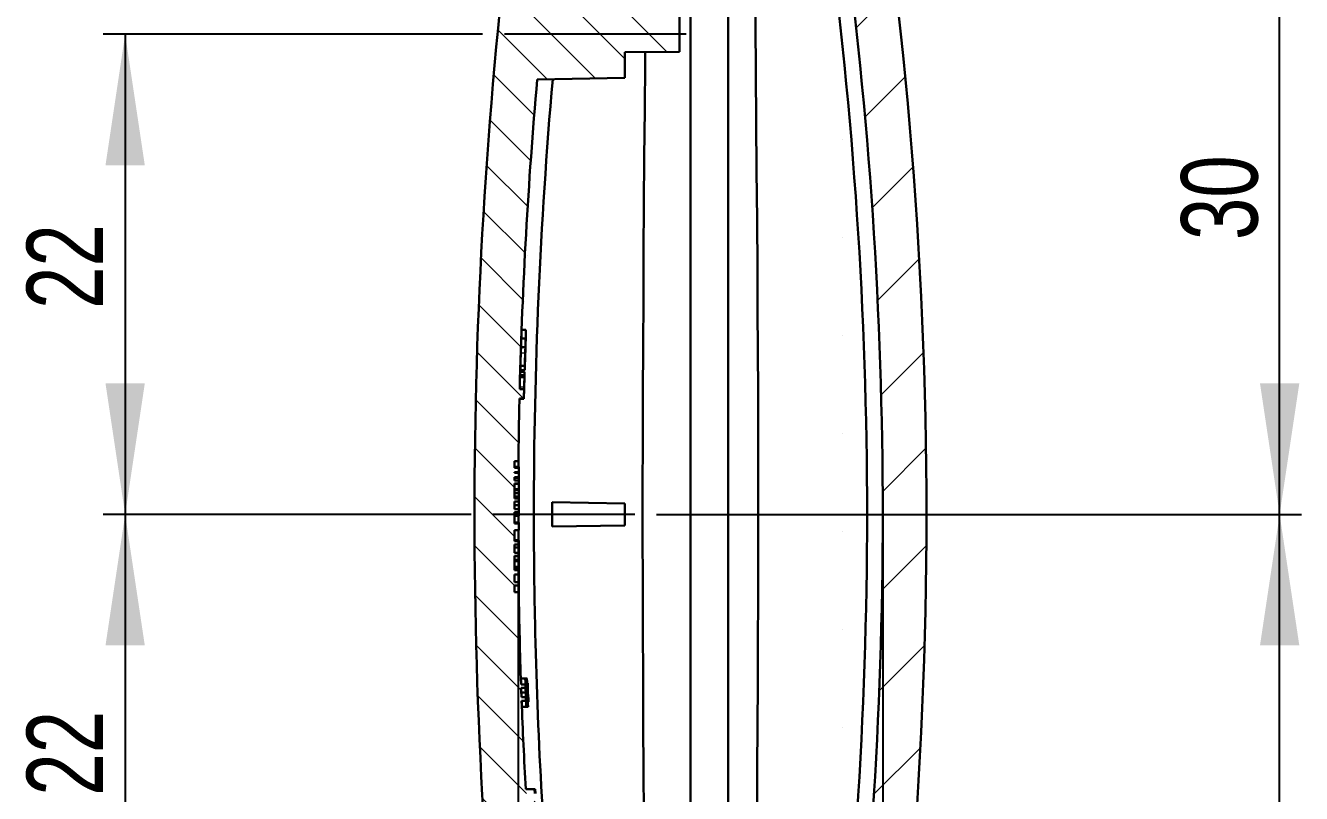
# Model space of a CAD drawing. Header units: millimetres. Extents: x 0 to 1188, y 0 to 841.
# Drawn here: x 188 to 246.4, y 361.6 to 396.8 of the extents above; entities that cross this region are included whole.
import ezdxf

# ---------------------------------------------------------------- set-up
doc = ezdxf.new("R2010")
doc.units = ezdxf.units.MM
doc.linetypes.add('SLD-Durchgehend', pattern=[0])
doc.styles.add('SLDTEXTSTYLE3', font='ARIALN.TTF', dxfattribs={"width": 0.87})
doc.dimstyles.new('SLDDIMSTYLE2', dxfattribs={"dimtxt": 3.5, "dimasz": 6, "dimexe": 0, "dimexo": 0.0625, "dimgap": 0.875, "dimtad": 1, "dimrnd": 1e-09, "dimzin": 12, "dimdsep": 46, "dimtxsty": 'SLDTEXTSTYLE3', "dimsah": 1, "dimcen": 0.09, "dimadec": 0, "dimazin": 3, "dimtfac": 1, "dimtofl": 0, "dimtmove": 0, "dimatfit": 3, "dimfxl": 0, "dimfrac": 2, "dimtolj": 1, "dimtzin": 12, "dimarcsym": 0})
doc.dimstyles.new('SLDDIMSTYLE3', dxfattribs={"dimtxt": 3.5, "dimasz": 6, "dimexe": 0, "dimexo": 0.0625, "dimgap": 0.875, "dimtad": 1, "dimrnd": 1e-09, "dimzin": 12, "dimdsep": 46, "dimtxsty": 'SLDTEXTSTYLE3', "dimsah": 1, "dimcen": 0.09, "dimadec": 0, "dimazin": 3, "dimtfac": 1, "dimtmove": 0, "dimatfit": 0, "dimfxl": 0, "dimfrac": 2, "dimtolj": 1, "dimtzin": 12, "dimarcsym": 0})

# ---------------------------------------------------------------- blocks, each defined once
blk = doc.blocks.new('_D_37')
for p, q in [((208.911, 396.354), (191.541, 396.354)), ((192.541, 396.354), (192.541, 374.354)), ((208.385, 374.354), (191.541, 374.354))]:
    blk.add_line(p, q)
for points in [[(192.541, 396.354), (191.641, 390.354), (193.441, 390.354)], [(192.541, 374.354), (193.441, 380.354), (191.641, 380.354)]]:
    blk.add_solid(points)
at = {"insert": (188.03, 383.77), "char_height": 3.5, "attachment_point": 1, "rotation": 90, "style": 'SLDTEXTSTYLE3'}
blk.add_mtext('22', dxfattribs=at)
blk = doc.blocks.new('_D_38')
for p, q in [((208.385, 374.354), (191.541, 374.354)), ((192.541, 374.354), (192.541, 352.354)), ((208.911, 352.354), (191.541, 352.354))]:
    blk.add_line(p, q)
for points in [[(192.541, 374.354), (191.641, 368.354), (193.441, 368.354)], [(192.541, 352.354), (193.441, 358.354), (191.641, 358.354)]]:
    blk.add_solid(points)
at = {"insert": (188.03, 361.471), "char_height": 3.5, "attachment_point": 1, "rotation": 90, "style": 'SLDTEXTSTYLE3'}
blk.add_mtext('22', dxfattribs=at)
blk = doc.blocks.new('_D_39')
for p, q in [((216.883, 374.354), (246.421, 374.354)), ((245.421, 344.354), (245.421, 374.354)), ((227.1, 344.354), (246.421, 344.354))]:
    blk.add_line(p, q)
for points in [[(245.421, 374.354), (244.521, 368.354), (246.321, 368.354)], [(245.421, 344.354), (246.321, 350.354), (244.521, 350.354)]]:
    blk.add_solid(points)
at = {"insert": (240.909, 357.228), "char_height": 3.5, "attachment_point": 1, "rotation": 90, "style": 'SLDTEXTSTYLE3'}
blk.add_mtext('30', dxfattribs=at)
blk = doc.blocks.new('_D_40')
for p, q in [((227.1, 404.354), (246.421, 404.354)), ((245.421, 374.354), (245.421, 404.354)), ((216.883, 374.354), (246.421, 374.354))]:
    blk.add_line(p, q)
for points in [[(245.421, 404.354), (244.521, 398.354), (246.321, 398.354)], [(245.421, 374.354), (246.321, 380.354), (244.521, 380.354)]]:
    blk.add_solid(points)
at = {"insert": (240.909, 386.925), "char_height": 3.5, "attachment_point": 1, "rotation": 90, "style": 'SLDTEXTSTYLE3'}
blk.add_mtext('30', dxfattribs=at)
blk = doc.blocks.new('_D_41')
for p, q in [((210.541, 373.354), (210.541, 324.402)), ((227.241, 373.354), (227.241, 324.402)), ((210.541, 325.402), (198.541, 325.402)), ((210.541, 325.402), (227.241, 325.402)), ((227.241, 325.402), (239.241, 325.402))]:
    blk.add_line(p, q)
for points in [[(210.541, 325.402), (204.541, 326.302), (204.541, 324.502)], [(227.241, 325.402), (233.241, 324.502), (233.241, 326.302)]]:
    blk.add_solid(points)
at = {"insert": (213.116, 329.913), "char_height": 3.5, "attachment_point": 1, "style": 'SLDTEXTSTYLE3'}
blk.add_mtext('16,70', dxfattribs=at)

msp = doc.modelspace()

# ---------------------------------------------------------------- hatches: boundary and pattern name
at = {"linetype": 'SLD-Durchgehend', "lineweight": 0}
h = msp.add_hatch(dxfattribs=at)
h.set_pattern_fill('ANSI31', style=0)
edge = h.paths.add_edge_path(flags=0)
edge.add_line((214.451, 343.004), (214.451, 341.854))
edge.add_line((214.451, 341.854), (224.634, 341.765))
edge.add_arc((22.241, 374.354), 205, 350.26284, 350.85288, ccw=False)
edge.add_spline(control_points=[(224.288, 339.683), (223.846, 339.263), (223.384, 338.862), (222.907, 338.482), (222.425, 338.098), (221.925, 337.736), (221.411, 337.396)], knot_values=[0.000026, 0.000026, 0.000026, 0.000026, 0.001856, 0.001856, 0.001856, 0.003705, 0.003705, 0.003705, 0.003705], weights=[1, 1, 1, 1, 1, 1, 1], degree=3, periodic=0)
edge.add_line((221.411, 337.396), (219.351, 337.288))
edge.add_line((219.351, 337.288), (219.351, 335.285))
edge.add_line((219.351, 335.285), (221.85, 335.416))
edge.add_spline(control_points=[(221.85, 335.416), (221.934, 335.421), (222.018, 335.44), (222.096, 335.471), (222.137, 335.488), (222.177, 335.509), (222.215, 335.533)], knot_values=[0, 0, 0, 0, 0.000252, 0.000252, 0.000252, 0.000384, 0.000384, 0.000384, 0.000384], weights=[1, 1, 1, 1, 1, 1, 1], degree=3, periodic=0)
edge.add_spline(control_points=[(222.215, 335.533), (222.971, 336.016), (223.699, 336.544), (224.394, 337.112), (224.921, 337.543), (225.43, 337.998), (225.917, 338.475)], knot_values=[0.000029, 0.000029, 0.000029, 0.000029, 0.002719, 0.002719, 0.002719, 0.004762, 0.004762, 0.004762, 0.004762], weights=[1, 1, 1, 1, 1, 1, 1], degree=3, periodic=0)
edge.add_spline(control_points=[(225.917, 338.475), (225.997, 338.553), (226.065, 338.646), (226.114, 338.747), (226.157, 338.832), (226.187, 338.925), (226.203, 339.019)], knot_values=[0, 0, 0, 0, 0.000336, 0.000336, 0.000336, 0.000621, 0.000621, 0.000621, 0.000621], weights=[1, 1, 1, 1, 1, 1, 1], degree=3, periodic=0)
edge.add_arc((22.241, 374.354), 207, 350.1715, 369.8285)
edge.add_spline(control_points=[(226.203, 409.689), (226.184, 409.799), (226.146, 409.908), (226.091, 410.005), (226.045, 410.089), (225.985, 410.166), (225.917, 410.233)], knot_values=[0, 0, 0, 0, 0.000336, 0.000336, 0.000336, 0.000621, 0.000621, 0.000621, 0.000621], weights=[1, 1, 1, 1, 1, 1, 1], degree=3, periodic=0)
edge.add_spline(control_points=[(225.917, 410.233), (225.276, 410.86), (224.598, 411.45), (223.888, 411.998), (223.348, 412.414), (222.789, 412.808), (222.215, 413.175)], knot_values=[0.000031, 0.000031, 0.000031, 0.000031, 0.00272, 0.00272, 0.00272, 0.004764, 0.004764, 0.004764, 0.004764], weights=[1, 1, 1, 1, 1, 1, 1], degree=3, periodic=0)
edge.add_spline(control_points=[(222.215, 413.175), (222.144, 413.22), (222.064, 413.253), (221.983, 413.273), (221.939, 413.283), (221.895, 413.289), (221.85, 413.292)], knot_values=[0, 0, 0, 0, 0.000252, 0.000252, 0.000252, 0.000384, 0.000384, 0.000384, 0.000384], weights=[1, 1, 1, 1, 1, 1, 1], degree=3, periodic=0)
edge.add_line((221.85, 413.292), (219.351, 413.422))
edge.add_line((219.351, 413.422), (219.351, 411.42))
edge.add_line((219.351, 411.42), (221.411, 411.312))
edge.add_spline(control_points=[(221.411, 411.312), (221.921, 410.975), (222.417, 410.615), (222.895, 410.235), (223.377, 409.853), (223.842, 409.449), (224.288, 409.025)], knot_values=[0.000022, 0.000022, 0.000022, 0.000022, 0.001856, 0.001856, 0.001856, 0.003701, 0.003701, 0.003701, 0.003701], weights=[1, 1, 1, 1, 1, 1, 1], degree=3, periodic=0)
edge.add_arc((22.241, 374.354), 205, 9.14712, 9.73716, ccw=False)
edge.add_line((224.634, 406.943), (214.451, 406.854))
edge.add_line((214.451, 406.854), (214.451, 405.704))
edge.add_line((214.451, 405.704), (214.754, 405.401))
edge.add_line((214.754, 405.401), (225.151, 405.311))
edge.add_line((225.151, 405.311), (225.451, 405.005))
edge.add_line((225.451, 405.005), (225.451, 403.703))
edge.add_line((225.451, 403.703), (225.151, 403.397))
edge.add_line((225.151, 403.397), (214.754, 403.307))
edge.add_line((214.754, 403.307), (214.451, 403.004))
edge.add_line((214.451, 403.004), (214.451, 401.854))
edge.add_line((214.451, 401.854), (225.401, 401.758))
edge.add_arc((22.241, 374.354), 205, -7.68231, 7.68231, ccw=False)
edge.add_line((225.401, 346.949), (214.451, 346.854))
edge.add_line((214.451, 346.854), (214.451, 345.704))
edge.add_line((214.451, 345.704), (214.754, 345.401))
edge.add_line((214.754, 345.401), (225.151, 345.311))
edge.add_line((225.151, 345.311), (225.451, 345.005))
edge.add_line((225.451, 345.005), (225.451, 343.703))
edge.add_line((225.451, 343.703), (225.151, 343.397))
edge.add_line((225.151, 343.397), (214.754, 343.307))
edge.add_line((214.754, 343.307), (214.451, 343.004))
h = msp.add_hatch(dxfattribs=at)
h.set_pattern_fill('ANSI31', scale=0.5, angle=90, style=0)
edge = h.paths.add_edge_path(flags=0)
edge.add_line((210.701, 365.82), (210.901, 365.82))
edge.add_arc((438.541, 374.354), 227.8, 182.10658, 182.14695, ccw=False)
edge.add_line((210.895, 365.98), (210.695, 365.98))
edge.add_arc((438.541, 374.354), 228, 181.99721, 182.10473, ccw=False)
edge.add_line((210.68, 366.408), (210.88, 366.408))
edge.add_arc((438.541, 374.354), 227.8, 181.95861, 181.99897, ccw=False)
edge.add_line((210.874, 366.568), (210.674, 366.568))
edge.add_arc((438.541, 374.354), 228, 180.89591, 181.95689, ccw=False)
edge.add_line((210.569, 370.789), (210.375, 370.789))
edge.add_line((210.375, 370.789), (210.375, 371.101))
edge.add_line((210.375, 371.101), (210.575, 371.101))
edge.add_line((210.575, 371.101), (210.575, 371.258))
edge.add_line((210.575, 371.258), (210.375, 371.258))
edge.add_line((210.375, 371.258), (210.375, 371.597))
edge.add_line((210.375, 371.597), (210.575, 371.597))
edge.add_line((210.575, 371.597), (210.575, 371.806))
edge.add_line((210.575, 371.806), (210.375, 371.806))
edge.add_line((210.375, 371.806), (210.375, 372.458))
edge.add_line((210.375, 372.458), (210.575, 372.458))
edge.add_line((210.575, 372.458), (210.575, 372.593))
edge.add_line((210.575, 372.593), (210.375, 372.593))
edge.add_line((210.375, 372.593), (210.375, 372.983))
edge.add_line((210.375, 372.983), (210.575, 372.983))
edge.add_line((210.575, 372.983), (210.575, 373.123))
edge.add_line((210.575, 373.123), (210.375, 373.123))
edge.add_line((210.375, 373.123), (210.375, 373.639))
edge.add_line((210.375, 373.639), (210.575, 373.639))
edge.add_line((210.575, 373.639), (210.575, 373.939))
edge.add_line((210.575, 373.939), (210.375, 373.939))
edge.add_line((210.375, 373.939), (210.375, 374.451))
edge.add_line((210.375, 374.451), (210.575, 374.451))
edge.add_line((210.575, 374.451), (210.575, 374.589))
edge.add_line((210.575, 374.589), (210.375, 374.589))
edge.add_line((210.375, 374.589), (210.375, 374.944))
edge.add_line((210.375, 374.944), (210.575, 374.944))
edge.add_line((210.575, 374.944), (210.575, 375.082))
edge.add_line((210.575, 375.082), (210.375, 375.082))
edge.add_line((210.375, 375.082), (210.375, 375.778))
edge.add_line((210.375, 375.778), (210.575, 375.778))
edge.add_line((210.575, 375.778), (210.575, 375.904))
edge.add_line((210.575, 375.904), (210.375, 375.904))
edge.add_line((210.375, 375.904), (210.375, 376.066))
edge.add_line((210.375, 376.066), (210.575, 376.066))
edge.add_line((210.575, 376.066), (210.575, 376.253))
edge.add_line((210.575, 376.253), (210.375, 376.253))
edge.add_line((210.375, 376.253), (210.375, 376.287))
edge.add_line((210.375, 376.287), (210.575, 376.287))
edge.add_line((210.575, 376.287), (210.575, 376.492))
edge.add_line((210.575, 376.492), (210.375, 376.492))
edge.add_line((210.375, 376.492), (210.375, 376.789))
edge.add_line((210.375, 376.789), (210.554, 376.789))
edge.add_arc((438.541, 374.354), 228, 178.66349, 179.38807, ccw=False)
edge.add_line((210.603, 379.672), (210.803, 379.672))
edge.add_arc((438.541, 374.354), 227.8, 178.556, 178.66231, ccw=False)
edge.add_line((210.814, 380.094), (210.614, 380.094))
edge.add_arc((438.541, 374.354), 228, 174.98532, 178.55727, ccw=False)
edge.add_line((211.414, 394.284), (215.431, 394.354))
edge.add_line((215.431, 394.354), (215.431, 395.532))
edge.add_line((215.431, 395.532), (217.931, 395.554))
edge.add_line((217.931, 395.554), (217.931, 397.154))
edge.add_line((217.931, 397.154), (215.431, 397.176))
edge.add_line((215.431, 397.176), (215.431, 398.354))
edge.add_line((215.431, 398.354), (211.815, 398.417))
edge.add_arc((438.541, 374.354), 228, 173.29224, 173.94176, ccw=False)
edge.add_line((212.102, 400.985), (215.858, 401.182))
edge.add_line((215.858, 401.182), (215.858, 401.832))
edge.add_line((215.858, 401.832), (214.358, 401.845))
edge.add_line((214.358, 401.845), (214.358, 402.954))
edge.add_line((214.358, 402.954), (212.688, 402.968))
edge.add_line((212.688, 402.968), (212.688, 402.132))
edge.add_line((212.688, 402.132), (210.461, 402.015))
edge.add_arc((210.477, 401.716), 0.3, 93, 173.15872)
edge.add_arc((438.541, 374.354), 230, 173.15872, 186.84136)
edge.add_arc((210.477, 346.992), 0.3, 186.84136, 267)
edge.add_line((210.461, 346.692), (212.688, 346.576))
edge.add_line((212.688, 346.576), (212.688, 345.739))
edge.add_line((212.688, 345.739), (214.358, 345.754))
edge.add_line((214.358, 345.754), (214.358, 346.862))
edge.add_line((214.358, 346.862), (215.858, 346.875))
edge.add_line((215.858, 346.875), (215.858, 347.525))
edge.add_line((215.858, 347.525), (212.102, 347.722))
edge.add_arc((438.541, 374.354), 228, 186.05832, 186.70784, ccw=False)
edge.add_line((211.815, 350.291), (215.431, 350.354))
edge.add_line((215.431, 350.354), (215.431, 351.532))
edge.add_line((215.431, 351.532), (217.931, 351.554))
edge.add_line((217.931, 351.554), (217.931, 353.154))
edge.add_line((217.931, 353.154), (215.431, 353.176))
edge.add_line((215.431, 353.176), (215.431, 354.354))
edge.add_line((215.431, 354.354), (211.414, 354.424))
edge.add_arc((438.541, 374.354), 228, 183.94449, 185.01476, ccw=False)
edge.add_line((211.081, 358.67), (211.482, 358.67))
edge.add_arc((438.541, 374.354), 227.6, 183.90097, 183.95143, ccw=False)
edge.add_line((211.469, 358.87), (211.068, 358.87))
edge.add_arc((438.541, 374.354), 228, 183.79337, 183.89411, ccw=False)
edge.add_line((211.041, 359.27), (211.442, 359.27))
edge.add_arc((438.541, 374.354), 227.6, 183.30839, 183.80004, ccw=False)
edge.add_line((211.321, 361.219), (210.92, 361.219))
edge.add_arc((438.541, 374.354), 228, 183.2143, 183.30258, ccw=False)
edge.add_line((210.9, 361.57), (211.301, 361.57))
edge.add_arc((438.541, 374.354), 227.6, 183.16953, 183.21995, ccw=False)
edge.add_line((211.29, 361.77), (210.889, 361.77))
edge.add_arc((438.541, 374.354), 228, 182.14506, 183.16396, ccw=False)

# ---------------------------------------------------------------- linework, layer by layer
at = {"color": 7, "linetype": 'SLD-Durchgehend', "lineweight": 30}
for p, q in [((218.431, 346.889), (218.431, 401.819)), ((220.156, 346.904), (220.156, 401.804)), ((217.931, 395.554), (217.931, 397.154)), ((215.431, 395.532), (217.931, 395.554)), ((215.431, 395.532), (215.431, 394.354)), ((211.414, 394.284), (215.431, 394.354)), ((210.699, 382.815), (210.899, 382.815)), ((210.899, 382.815), (210.892, 382.615)), ((210.684, 382.415), (210.884, 382.415)), ((210.892, 382.615), (210.894, 382.615)), ((210.671, 382.015), (210.871, 382.015)), ((210.878, 382.215), (210.871, 382.015)), ((210.879, 382.215), (210.878, 382.215)), ((210.645, 381.159), (210.845, 381.159)), ((210.629, 380.639), (210.829, 380.639)), ((210.631, 380.739), (210.831, 380.739)), ((210.637, 380.886), (210.837, 380.886)), ((210.641, 380.959), (210.841, 380.959)), ((210.814, 380.094), (210.614, 380.094)), ((210.822, 380.339), (210.823, 380.339)), ((210.603, 379.672), (210.803, 379.672)), ((210.603, 379.656), (210.803, 379.656)), ((210.554, 376.789), (210.375, 376.789)), ((210.375, 376.492), (210.375, 376.789)), ((210.575, 376.54), (210.375, 376.54)), ((210.575, 376.492), (210.375, 376.492)), ((210.575, 376.492), (210.575, 376.539)), ((210.575, 376.287), (210.575, 376.492)), ((210.375, 376.287), (210.575, 376.287)), ((210.375, 376.253), (210.375, 376.287)), ((210.575, 376.273), (210.375, 376.273)), ((210.575, 376.253), (210.375, 376.253)), ((210.375, 376.066), (210.575, 376.066)), ((210.375, 375.904), (210.375, 376.066)), ((210.375, 376.026), (210.575, 376.026)), ((210.575, 376.026), (210.375, 376.026)), ((210.575, 375.904), (210.375, 375.904)), ((210.575, 376.273), (210.575, 376.285)), ((210.575, 376.255), (210.575, 376.273)), ((210.575, 376.066), (210.575, 376.253)), ((210.575, 376.026), (210.575, 376.066)), ((210.575, 375.906), (210.575, 376.022)), ((210.575, 375.778), (210.575, 375.904)), ((210.375, 375.778), (210.575, 375.778)), ((210.375, 375.082), (210.375, 375.778)), ((210.575, 375.751), (210.375, 375.751)), ((210.375, 375.75), (210.575, 375.75)), ((210.575, 375.508), (210.375, 375.508)), ((210.575, 375.462), (210.375, 375.462)), ((210.575, 375.323), (210.375, 375.323)), ((210.575, 375.751), (210.575, 375.778)), ((210.575, 375.508), (210.575, 375.749)), ((210.575, 375.462), (210.575, 375.508)), ((210.575, 375.323), (210.575, 375.459)), ((210.575, 375.175), (210.575, 375.323)), ((210.575, 375.171), (210.375, 375.171)), ((210.575, 375.17), (210.375, 375.17)), ((210.575, 375.082), (210.375, 375.082)), ((210.375, 374.944), (210.575, 374.944)), ((210.375, 374.589), (210.375, 374.944)), ((210.575, 374.783), (210.375, 374.783)), ((210.575, 375.085), (210.575, 375.17)), ((210.575, 374.944), (210.575, 375.082)), ((210.575, 374.783), (210.575, 374.944)), ((210.575, 374.589), (210.575, 374.783)), ((212.094, 373.795), (212.095, 374.912)), ((212.095, 374.912), (215.431, 374.854)), ((215.431, 374.854), (215.431, 373.854)), ((210.575, 374.589), (210.375, 374.589)), ((210.375, 374.451), (210.575, 374.451)), ((210.375, 373.939), (210.375, 374.451)), ((210.375, 374.45), (210.575, 374.45)), ((210.575, 374.38), (210.375, 374.38)), ((210.575, 374.289), (210.375, 374.289)), ((210.575, 374.451), (210.575, 374.589)), ((210.575, 374.38), (210.575, 374.448)), ((210.575, 374.289), (210.575, 374.38)), ((210.575, 373.991), (210.375, 373.991)), ((210.575, 373.991), (210.375, 373.991)), ((210.375, 373.939), (210.575, 373.939)), ((210.575, 373.639), (210.375, 373.639)), ((210.375, 373.123), (210.375, 373.639)), ((210.575, 373.941), (210.575, 373.991)), ((210.575, 373.939), (210.575, 373.639)), ((212.094, 373.795), (215.431, 373.854)), ((210.575, 373.168), (210.375, 373.168)), ((210.575, 373.161), (210.375, 373.161)), ((210.575, 373.123), (210.375, 373.123)), ((210.375, 372.983), (210.575, 372.983)), ((210.375, 372.593), (210.375, 372.983)), ((210.575, 373.161), (210.575, 373.167)), ((210.575, 373.123), (210.575, 373.161)), ((210.575, 372.983), (210.575, 373.123)), ((210.575, 372.845), (210.575, 372.981)), ((210.575, 372.845), (210.375, 372.845)), ((210.575, 372.593), (210.375, 372.593)), ((210.375, 372.458), (210.575, 372.458)), ((210.375, 371.806), (210.375, 372.458)), ((210.375, 372.444), (210.575, 372.444)), ((210.575, 372.847), (210.575, 372.849)), ((210.575, 372.593), (210.575, 372.845)), ((210.575, 372.458), (210.575, 372.593)), ((210.575, 372.445), (210.575, 372.458)), ((210.575, 372.271), (210.575, 372.443)), ((210.575, 372.271), (210.375, 372.271)), ((210.575, 372.209), (210.375, 372.209)), ((210.575, 371.949), (210.375, 371.949)), ((210.575, 371.914), (210.375, 371.914)), ((210.575, 371.806), (210.375, 371.806)), ((210.575, 372.209), (210.575, 372.271)), ((210.575, 371.952), (210.575, 372.207)), ((210.575, 371.914), (210.575, 371.949)), ((210.575, 371.806), (210.575, 371.914)), ((210.575, 371.597), (210.575, 371.806)), ((210.375, 371.597), (210.575, 371.597)), ((210.375, 371.258), (210.375, 371.597)), ((210.575, 371.258), (210.375, 371.258)), ((210.575, 371.258), (210.575, 371.597)), ((210.575, 371.101), (210.575, 371.258)), ((210.375, 371.101), (210.575, 371.101)), ((210.375, 370.789), (210.375, 371.101)), ((210.375, 370.789), (210.569, 370.789)), ((210.667, 366.836), (210.867, 366.836)), ((210.674, 366.568), (210.874, 366.568)), ((210.868, 366.836), (210.867, 366.836)), ((210.868, 366.836), (210.873, 366.836)), ((210.875, 366.836), (210.873, 366.836)), ((210.874, 366.568), (210.88, 366.408)), ((210.875, 366.836), (210.876, 366.836)), ((210.878, 366.836), (210.876, 366.836)), ((210.878, 366.836), (210.881, 366.836)), ((210.884, 366.836), (210.881, 366.836)), ((210.884, 366.836), (210.888, 366.836)), ((210.891, 366.836), (210.888, 366.836)), ((210.891, 366.836), (210.895, 366.836)), ((210.898, 366.836), (210.895, 366.836)), ((210.895, 366.448), (210.896, 366.448)), ((210.898, 366.836), (210.904, 366.836)), ((210.908, 366.836), (210.904, 366.836)), ((210.908, 366.836), (210.915, 366.836)), ((210.919, 366.836), (210.915, 366.836)), ((210.918, 366.448), (210.92, 366.448)), ((210.919, 366.836), (210.942, 366.836)), ((210.947, 366.836), (210.942, 366.836)), ((210.954, 366.619), (210.986, 366.619)), ((210.986, 366.619), (210.992, 366.452)), ((210.88, 366.408), (210.68, 366.408)), ((210.688, 366.194), (210.888, 366.194)), ((210.695, 365.98), (210.895, 365.98)), ((210.886, 366.436), (210.882, 366.436)), ((210.888, 366.286), (210.89, 366.286)), ((210.895, 365.98), (210.901, 365.82)), ((210.937, 366.302), (210.952, 366.302)), ((210.951, 365.909), (210.955, 365.909)), ((210.96, 366.302), (210.952, 366.302)), ((210.958, 366.152), (210.966, 366.152)), ((210.967, 366.252), (210.974, 366.252)), ((210.971, 366.136), (210.978, 366.136)), ((211.01, 365.936), (211.017, 365.769)), ((210.901, 365.82), (210.701, 365.82)), ((210.716, 365.536), (210.916, 365.536)), ((210.916, 365.536), (210.917, 365.536)), ((210.917, 365.536), (210.922, 365.536)), ((210.922, 365.536), (210.925, 365.536)), ((210.925, 365.536), (210.934, 365.536)), ((210.934, 365.536), (210.938, 365.536)), ((210.938, 365.536), (210.942, 365.536)), ((210.942, 365.536), (210.946, 365.536)), ((210.946, 365.536), (210.959, 365.536)), ((210.959, 365.536), (210.965, 365.536)), ((210.965, 365.548), (210.976, 365.548)), ((210.965, 365.536), (210.981, 365.536)), ((210.983, 365.686), (210.975, 365.686)), ((210.981, 365.536), (210.993, 365.536)), ((210.984, 365.769), (211.017, 365.769)), ((211.29, 361.77), (210.889, 361.77)), ((211.29, 361.77), (211.301, 361.57)), ((211.326, 361.77), (211.29, 361.77)), ((211.326, 361.77), (211.337, 361.57))]:
    msp.add_line(p, q, dxfattribs=at)
for p, q in [((218.239, 396.354), (209.911, 396.354)), ((215.883, 374.354), (209.385, 374.354))]:
    msp.add_line(p, q)
at = {"color": 7, "linetype": 'SLD-Durchgehend', "lineweight": 0}
for p, q in [((210.666, 381.765), (210.866, 381.765)), ((210.617, 380.206), (210.817, 380.206))]:
    msp.add_line(p, q, dxfattribs=at)
at = {"color": 7, "linetype": 'SLD-Durchgehend', "lineweight": 30, "flags": 128}
for points in [[(221.366, 346.914), (221.369, 347.298), (221.389, 349.544), (221.408, 351.792), (221.428, 354.041), (221.447, 356.292), (221.465, 358.543), (221.482, 360.795), (221.495, 362.731), (221.508, 364.667), (221.518, 366.604), (221.527, 368.541), (221.534, 370.479), (221.538, 372.416), (221.54, 374.354), (221.538, 376.229), (221.534, 378.104), (221.528, 379.978), (221.52, 381.853), (221.509, 383.727), (221.498, 385.6), (221.482, 387.848), (221.465, 390.095), (221.447, 392.341), (221.428, 394.586), (221.409, 396.83), (221.393, 398.656), (221.377, 400.482), (221.366, 401.794)], [(216.359, 353.167), (216.347, 354.668), (216.331, 356.651), (216.315, 358.634), (216.301, 360.617), (216.287, 362.602), (216.274, 364.761), (216.262, 366.92), (216.253, 369.08), (216.247, 371.24), (216.243, 373.401), (216.244, 375.564), (216.248, 377.728), (216.254, 379.891), (216.264, 382.054), (216.276, 384.216), (216.289, 386.388), (216.304, 388.558), (216.32, 390.728), (216.338, 392.897), (216.355, 395.065), (216.359, 395.54)], [(210.617, 380.206), (210.616, 380.166), (210.615, 380.129), (210.614, 380.1), (210.614, 380.094)], [(210.814, 380.094), (210.813, 380.077), (210.813, 380.063), (210.813, 380.057), (210.813, 380.057)], [(210.603, 379.672), (210.603, 379.662), (210.603, 379.657), (210.603, 379.657)], [(210.803, 379.658), (210.803, 379.659), (210.803, 379.672)], [(210.555, 376.54), (210.555, 376.573), (210.555, 376.631), (210.555, 376.68), (210.555, 376.721), (210.554, 376.752), (210.554, 376.774), (210.554, 376.785), (210.554, 376.789)], [(210.561, 373.991), (210.561, 374.153), (210.561, 374.289)], [(210.563, 373.168), (210.563, 373.31), (210.563, 373.475), (210.562, 373.639)], [(210.569, 370.789), (210.569, 370.789), (210.569, 370.795), (210.569, 370.809), (210.569, 370.833), (210.569, 370.867), (210.569, 370.911), (210.569, 370.964), (210.569, 371.024), (210.569, 371.093), (210.568, 371.101)], [(210.676, 366.568), (210.673, 366.673), (210.667, 366.836)], [(210.889, 366.639), (210.893, 366.543), (210.895, 366.496), (210.896, 366.448)], [(210.895, 366.432), (210.892, 366.536), (210.891, 366.587), (210.889, 366.639)], [(210.918, 366.432), (210.915, 366.536), (210.914, 366.587), (210.912, 366.639)], [(210.891, 366.136), (210.89, 366.15), (210.89, 366.165), (210.889, 366.18), (210.889, 366.194), (210.888, 366.209), (210.888, 366.223), (210.887, 366.238), (210.887, 366.252)], [(210.974, 366.252), (210.974, 366.238), (210.975, 366.223), (210.975, 366.209), (210.976, 366.194), (210.976, 366.18), (210.977, 366.165), (210.977, 366.15), (210.978, 366.136)], [(210.716, 365.536), (210.709, 365.698), (210.704, 365.82)], [(210.975, 365.686), (210.974, 365.686), (210.973, 365.688), (210.972, 365.691), (210.971, 365.697)]]:
    msp.add_lwpolyline(points, dxfattribs=at)
at = {"color": 7, "linetype": 'SLD-Durchgehend', "lineweight": 30}
for centre, radius, start, end in [((22.241, 374.354), 207, 350.1715, 9.8285), ((438.541, 374.354), 230, 173.15872, 186.84136), ((21.768, 374.349), 204.755, 352.30814, 7.69484), ((22.241, 374.354), 205, 352.31769, 7.68231), ((438.541, 374.354), 228, 174.98532, 178.55727), ((440.983, 374.42), 229.721, 175.03642, 180.01616), ((324.769, 378.306), 114.159, 177.73613, 177.93703), ((324.835, 378.307), 114.025, 177.73415, 177.93528), ((324.547, 378.46), 113.932, 178.01034, 178.21161), ((144.371, 384.123), 66.54, 357.79729, 358.70185), ((324.697, 378.458), 113.882, 178.00863, 178.20999), ((381.743, 375.635), 171.187, 177.94787, 178.15089), ((152.272, 383.852), 58.431, 357.95368, 358.19896), ((381.582, 375.643), 170.826, 177.94599, 178.14943), ((185.969, 382.751), 24.916, 357.73196, 358.76724), ((267.638, 379.871), 57.008, 178.7057, 178.90675), ((381.75, 375.437), 170.998, 177.94613, 178.14938), ((267.654, 379.874), 56.824, 178.70417, 178.90588), ((381.397, 375.646), 170.841, 178.32503, 178.47031), ((268.047, 379.342), 57.433, 178.60566, 178.70545), ((225.919, 380.19), 15.298, 177.39378, 177.9426), ((381.693, 375.639), 170.938, 178.32365, 178.46885), ((423.217, 375.051), 212.459, 178.42619, 178.57359), ((267.509, 379.358), 56.694, 178.60367, 178.70476), ((226.106, 380.19), 15.284, 177.39172, 177.94103), ((438.541, 374.354), 227.8, 178.556, 178.66231), ((93.112, 383.06), 117.741, 358.34392, 358.51409), ((381.336, 375.449), 170.584, 178.32356, 178.46906), ((136.718, 382.157), 74.124, 358.37808, 358.4921), ((267.49, 379.357), 56.675, 178.90555, 179.00666), ((438.541, 374.354), 228, 178.66349, 179.38807), ((443.332, 374.364), 232.071, 180.00227, 181.22864), ((438.541, 374.354), 228, 180.89591, 181.95689), ((440.634, 374.262), 229.37, 181.21761, 184.96485), ((407.595, 373.614), 196.845, 181.97326, 182.35192), ((411.468, 373.791), 200.72, 181.9858, 182.10005), ((411.614, 372.857), 200.832, 181.71806, 181.83223), ((246.656, 367.792), 35.803, 181.95869, 182.4645), ((407.586, 372.625), 196.796, 181.68574, 182.06443), ((438.541, 374.354), 227.79, 181.89137, 182.21857), ((438.541, 374.354), 227.788, 181.89139, 182.16825), ((417.983, 372.902), 207.19, 181.6777, 181.98205), ((418.261, 374.509), 207.519, 182.11897, 182.42291), ((438.541, 374.354), 227.777, 181.89148, 182.16835), ((438.541, 374.354), 227.774, 181.8915, 182.21872), ((438.541, 374.354), 227.771, 181.89153, 182.21876), ((417.731, 374.456), 206.989, 182.21725, 182.46997), ((438.541, 374.354), 227.767, 181.89156, 182.16844), ((417.898, 372.469), 207.07, 181.55884, 181.86334), ((418.211, 374.935), 207.461, 182.23735, 182.5414), ((366.417, 372.785), 155.626, 182.26341, 182.33374), ((438.541, 374.354), 227.751, 181.89169, 182.1686), ((438.541, 374.354), 227.747, 181.89173, 182.21899), ((417.671, 374.888), 206.923, 182.33754, 182.59037), ((438.541, 374.354), 227.724, 181.89192, 182.02619), ((438.541, 374.354), 227.719, 181.89196, 182.21926), ((246.724, 365.219), 35.766, 177.75657, 178.34431), ((239.506, 365.062), 28.548, 177.20832, 177.7273), ((438.541, 374.354), 228, 181.99721, 182.10473), ((239.2, 367.402), 28.537, 181.9971, 182.42665), ((239.21, 367.028), 28.534, 181.67519, 182.10469), ((239.382, 367.403), 28.519, 181.99884, 182.42866), ((411.175, 373.78), 200.427, 182.14295, 182.2407), ((239.41, 367.029), 28.534, 181.67693, 182.10643), ((411.435, 372.852), 200.652, 181.87526, 181.97809), ((246.623, 367.159), 35.746, 181.64061, 182.14712), ((417.245, 372.819), 206.449, 181.77289, 182.02186), ((411.489, 373.793), 200.742, 182.24086, 182.31465), ((287.271, 368.489), 76.411, 181.92249, 182.10264), ((417.349, 372.386), 206.517, 181.65207, 181.90095), ((213.776, 366.13), 2.829, 176.50129, 184.46632), ((212.594, 366.046), 1.64, 176.28747, 184.60059), ((215.501, 365.987), 4.546, 180.97255, 185.53653), ((215.332, 366.036), 4.374, 181.59235, 184.44468), ((438.541, 374.354), 227.724, 182.06395, 182.18145), ((247.018, 369.762), 36.222, 185.74573, 186.32896), ((239.792, 369.404), 28.99, 186.3567, 186.87069), ((438.541, 374.354), 228, 182.14506, 183.16396), ((210.991, 365.547), 0.0152, 176.94413, 228.60482)]:
    msp.add_arc(centre, radius, start, end, dxfattribs=at)

# ---------------------------------------------------------------- dimensions: what is measured, and where the dimension line sits
for base, p1, p2, picture, middle in [((245.421, 404.354), (215.883, 374.354), (226.1, 404.354), '_D_40', (245.421, 389.116)), ((192.541, 374.354), (209.911, 396.354), (209.385, 374.354), '_D_37', (192.541, 385.961)), ((192.541, 352.354), (209.385, 374.354), (209.911, 352.354), '_D_38', (192.541, 363.662)), ((245.421, 374.354), (226.1, 344.354), (215.883, 374.354), '_D_39', (245.421, 359.419))]:
    dim = msp.add_linear_dim(base=base, p1=p1, p2=p2, angle=90, dimstyle='SLDDIMSTYLE2')
    dim.commit()
    dim.dimension.update_dxf_attribs({"geometry": picture, "text_midpoint": middle, "dimtype": 160})
dim = msp.add_linear_dim(base=(227.241, 325.402), p1=(210.541, 374.354), p2=(227.241, 374.354), dimstyle='SLDDIMSTYLE3')
dim.commit()
dim.dimension.update_dxf_attribs({"geometry": '_D_41', "text_midpoint": (218.049, 325.402), "dimtype": 160})

doc.saveas('drawing.dxf')
